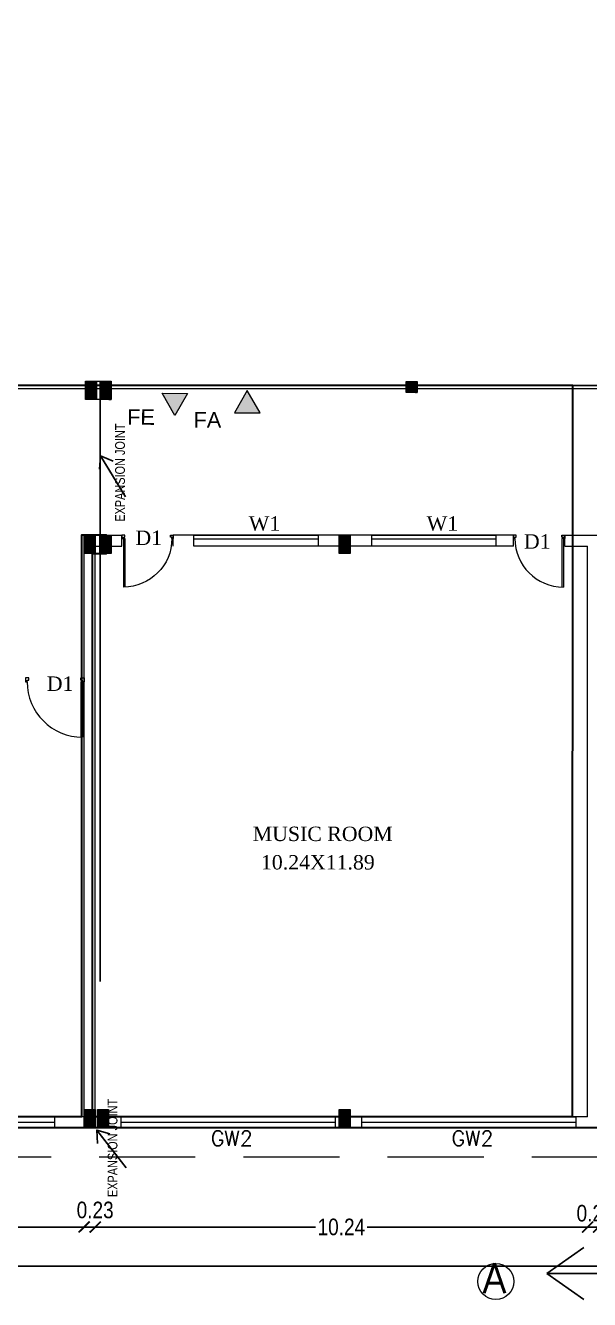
# Model space of a CAD drawing. Header units: metres. Extents: x 43 to 977, y 102 to 459.
# Drawn here: x 772.36 to 784.09, y 136.29 to 162.82 of the extents above; entities that cross this region are included whole.
import ezdxf

# ---------------------------------------------------------------- set-up
doc = ezdxf.new("R2010")
doc.units = ezdxf.units.M
doc.header["$MEASUREMENT"] = 0
doc.header["$PDMODE"] = 3
doc.linetypes.add('DASHDOT', pattern=[1, 0.5, -0.25, 0, -0.25])
doc.linetypes.add('HIDDEN', pattern=[0.375, 0.25, -0.125])
doc.layers.get('0').update_dxf_attribs({"lineweight": 0})
doc.layers.get('Defpoints').update_dxf_attribs({"lineweight": 0})
for name, color, linetype, lineweight in [('3', 3, 'Continuous', 0), ('6', 6, 'Continuous', 0), ('BLK_1_FLR_3_BLT_UP_AREA', 4, 'Continuous', 35), ('BLK_1_FLR_3_BLT_UP_AREA_DEDUCT', 4, 'Continuous', 35), ('BLK_1_FLR_3_CARPET_AREA', 10, 'Continuous', 35), ('Column', 1, 'Continuous', 0), ('DOOR', 1, 'Continuous', 0), ('fence', 15, 'Continuous', 0), ('hatch', 7, 'Continuous', 0), ('Layer3', 5, 'Continuous', 0), ('main wall', 150, 'Continuous', 0), ('RTEXT', 4, 'Continuous', 0), ('TE', 9, 'Continuous', 0), ('TEXT', 130, 'Continuous', 0), ('WA', 1, 'Continuous', 0), ('WAL', 6, 'Continuous', 0), ('WALL', 7, 'Continuous', 0), ('WIN', 13, 'Continuous', 0)]:
    doc.layers.add(name, color=color, linetype=linetype, lineweight=lineweight)
doc.styles.add('AR', font='arial.ttf')
doc.styles.add('RTEXT', font='arial.ttf', dxfattribs={"width": 0.8, "height": 8})
doc.styles.get("Standard").update_dxf_attribs({"font": 'romans.shx'})
doc.styles.add('style2', font='romantic.ttf')
doc.styles.add('visa', font='swissc.ttf')
doc.dimstyles.new('Copy of o3 400', dxfattribs={"dimscale": 0.23, "dimtxt": 0.9, "dimasz": 1, "dimexe": 5, "dimexo": 9, "dimgap": 0.23, "dimtad": 0, "dimlfac": 4, "dimzin": 3, "dimdsep": 46, "dimtxsty": 'visa', "dimblk": 'ARCHTICK', "dimcen": 0.09, "dimse1": 1, "dimse2": 1, "dimclrd": 7, "dimclre": 256, "dimclrt": 7, "dimadec": 0, "dimazin": 0, "dimtfac": 0.23, "dimtofl": 0, "dimtmove": 2, "dimatfit": 1, "dimldrblk": 'ARCHTICK', "dimfxl": 0, "dimtolj": 1, "dimtzin": 0, "dimarcsym": 0})
doc.dimstyles.new('o3', dxfattribs={"dimscale": 0.23, "dimtxt": 0.9, "dimasz": 1, "dimexe": 5, "dimexo": 9, "dimgap": 0.23, "dimtad": 0, "dimzin": 3, "dimdsep": 46, "dimtxsty": 'visa', "dimblk": 'ARCHTICK', "dimcen": 0.09, "dimse1": 1, "dimse2": 1, "dimclrd": 7, "dimclre": 256, "dimclrt": 7, "dimadec": 0, "dimazin": 0, "dimtfac": 0.23, "dimtofl": 0, "dimtmove": 2, "dimatfit": 1, "dimldrblk": 'ARCHTICK', "dimfxl": 0, "dimtolj": 1, "dimtzin": 0, "dimarcsym": 0})
pattern_1 = [(45, (-25816.694235, 10058.333855), (-0.00224472638678, 0.00224472638678), [])]
pattern_2 = [(45, (-4658.8268673, 1820.7671927), (-0.0022447263868, 0.0022447263868), [])]

# ---------------------------------------------------------------- blocks, each defined once
blk = doc.blocks.new('reterte')
for p, q in [((81308.78, 63026.8), (81308.78, 63060.8)), ((81309.78, 63026.8), (81309.78, 63060.79)), ((81308.78, 63026.8), (81309.78, 63026.8))]:
    blk.add_line(p, q)
for points in [[(81307.78, 63026.8), (81308.78, 63026.8), (81308.78, 63025.8), (81309.78, 63025.8), (81309.78, 63024.3), (81307.78, 63024.3)], [(81343.78, 63026.8), (81342.78, 63026.8), (81342.78, 63025.8), (81341.78, 63025.8), (81341.78, 63024.3), (81343.78, 63024.3)]]:
    blk.add_lwpolyline(points, close=True)
blk.add_arc((81308.78, 63026.8), 34, 0, 90)
blk = doc.blocks.new('_ArchTick')
at = {"color": 0, "const_width": 0.15}
blk.add_lwpolyline([(-0.5, -0.5), (0.5, 0.5)], dxfattribs=at)
blk = doc.blocks.new('*D53')
at = {"layer": 'Defpoints', "color": 0, "lineweight": 30}
for p in [(760.438, 140.738), (773.577, 140.499), (773.577, 137.802)]:
    blk.add_point(p, dxfattribs=at)
at = {"layer": 'WALL', "color": 7, "lineweight": -2}
for p, q in [((760.438, 137.802), (766.468, 137.802)), ((773.577, 137.802), (767.547, 137.802))]:
    blk.add_line(p, q, dxfattribs=at)
at = {"layer": 'WALL', "color": 7, "lineweight": -2, "xscale": 0.23, "yscale": 0.23, "zscale": 0.23, "rotation": 180}
blk.add_blockref('_ArchTick', (760.438, 137.802), dxfattribs=at)
at = {"layer": 'WALL', "color": 7, "lineweight": -2, "xscale": 0.23, "yscale": 0.23, "zscale": 0.23}
blk.add_blockref('_ArchTick', (773.577, 137.802), dxfattribs=at)
at = {"layer": 'WALL', "color": 7, "insert": (767.008, 137.802), "char_height": 0.345, "attachment_point": 5, "style": 'visa'}
blk.add_mtext('\\A1;13.14', dxfattribs=at)
blk = doc.blocks.new('*D54')
at = {"layer": 'Defpoints', "color": 0, "lineweight": 30}
for p in [(773.577, 140.499), (773.806, 140.499), (773.806, 137.802)]:
    blk.add_point(p, dxfattribs=at)
at = {"layer": 'WALL', "color": 7, "lineweight": -2}
blk.add_line((773.577, 137.802), (773.806, 137.802), dxfattribs=at)
at = {"layer": 'WALL', "color": 7, "lineweight": -2, "xscale": 0.23, "yscale": 0.23, "zscale": 0.23, "rotation": 180}
blk.add_blockref('_ArchTick', (773.577, 137.802), dxfattribs=at)
at = {"layer": 'WALL', "color": 7, "lineweight": -2, "xscale": 0.23, "yscale": 0.23, "zscale": 0.23}
blk.add_blockref('_ArchTick', (773.806, 137.802), dxfattribs=at)
at = {"layer": 'WALL', "color": 7, "insert": (773.806, 138.155), "char_height": 0.345, "attachment_point": 5, "style": 'visa'}
blk.add_mtext('\\A1;0.23', dxfattribs=at)
blk = doc.blocks.new('*D55')
at = {"layer": 'Defpoints', "color": 0, "lineweight": 30}
for p in [(784.047, 141.096), (773.806, 140.499), (784.047, 137.802)]:
    blk.add_point(p, dxfattribs=at)
at = {"layer": 'WALL', "color": 7, "lineweight": -2}
for p, q in [((773.806, 137.802), (778.387, 137.802)), ((784.047, 137.802), (779.466, 137.802))]:
    blk.add_line(p, q, dxfattribs=at)
at = {"layer": 'WALL', "color": 7, "lineweight": -2, "xscale": 0.23, "yscale": 0.23, "zscale": 0.23, "rotation": 180}
blk.add_blockref('_ArchTick', (773.806, 137.802), dxfattribs=at)
at = {"layer": 'WALL', "color": 7, "lineweight": -2, "xscale": 0.23, "yscale": 0.23, "zscale": 0.23}
blk.add_blockref('_ArchTick', (784.047, 137.802), dxfattribs=at)
at = {"layer": 'WALL', "color": 7, "insert": (778.926, 137.802), "char_height": 0.345, "attachment_point": 5, "style": 'visa'}
blk.add_mtext('\\A1;10.24', dxfattribs=at)
blk = doc.blocks.new('*D56')
at = {"layer": 'Defpoints', "color": 0, "lineweight": 30}
for p in [(784.047, 141.096), (784.275, 141.096), (784.275, 137.802)]:
    blk.add_point(p, dxfattribs=at)
at = {"layer": 'WALL', "color": 7, "lineweight": -2}
blk.add_line((784.047, 137.802), (784.275, 137.802), dxfattribs=at)
at = {"layer": 'WALL', "color": 7, "lineweight": -2, "xscale": 0.23, "yscale": 0.23, "zscale": 0.23, "rotation": 180}
blk.add_blockref('_ArchTick', (784.047, 137.802), dxfattribs=at)
at = {"layer": 'WALL', "color": 7, "lineweight": -2, "xscale": 0.23, "yscale": 0.23, "zscale": 0.23}
blk.add_blockref('_ArchTick', (784.275, 137.802), dxfattribs=at)
at = {"layer": 'WALL', "color": 7, "insert": (784.202, 138.087), "char_height": 0.345, "attachment_point": 5, "style": 'visa'}
blk.add_mtext('\\A1;0.23', dxfattribs=at)
blk = doc.blocks.new('*D69')
at = {"layer": 'Defpoints', "color": 0, "lineweight": 30}
for p in [(760.209, 140.534), (831.079, 140.301), (831.079, 136.985)]:
    blk.add_point(p, dxfattribs=at)
at = {"layer": 'WALL', "color": 7, "lineweight": -2}
for p, q in [((760.209, 136.985), (795.098, 136.985)), ((831.079, 136.985), (796.191, 136.985))]:
    blk.add_line(p, q, dxfattribs=at)
at = {"layer": 'WALL', "color": 7, "lineweight": -2, "xscale": 0.23, "yscale": 0.23, "zscale": 0.23, "rotation": 180}
blk.add_blockref('_ArchTick', (760.209, 136.985), dxfattribs=at)
at = {"layer": 'WALL', "color": 7, "lineweight": -2, "xscale": 0.23, "yscale": 0.23, "zscale": 0.23}
blk.add_blockref('_ArchTick', (831.079, 136.985), dxfattribs=at)
at = {"layer": 'WALL', "color": 7, "insert": (795.644, 136.985), "char_height": 0.345, "attachment_point": 5, "style": 'visa'}
blk.add_mtext('\\A1;70.87', dxfattribs=at)

msp = doc.modelspace()

# ---------------------------------------------------------------- hatches: boundary and pattern name
at = {"layer": '3'}
for points in [[(776.96941, 155.21705), (776.70255, 154.75561), (777.2356, 154.75522)], [(775.46134, 154.6965), (775.19642, 155.15905), (775.72946, 155.15721)]]:
    msp.add_hatch(color=8, dxfattribs=at).paths.add_polyline_path(points)
at = {"layer": 'hatch'}
h = msp.add_hatch(dxfattribs=at)
h.set_pattern_fill('ANSI31', color=256, scale=0.025396, style=0)
h.set_pattern_definition(pattern_1)
h.paths.add_polyline_path([(773.83133, 155.40809), (773.60276, 155.40809), (773.60276, 155.3319), (773.8312, 155.3319), (773.83133, 155.34824)])
h = msp.add_hatch(dxfattribs=at)
h.set_pattern_fill('ANSI31', color=256, scale=0.025396, style=0)
h.set_pattern_definition(pattern_1)
h.paths.add_polyline_path([(773.83119, 155.33122), (773.60276, 155.33129), (773.60276, 155.02875), (773.82875, 155.02875)])
h = msp.add_hatch(dxfattribs=at)
h.set_pattern_fill('ANSI31', color=256, scale=0.025396, style=0)
h.set_pattern_definition([(45, (-4665.1899322, 1820.7704004), (-0.0022447263868, 0.0022447263868), [])])
h.paths.add_polyline_path([(774.13608, 155.40969), (773.90752, 155.40969), (773.90752, 155.02875), (774.13608, 155.02875)])
h = msp.add_hatch(dxfattribs=at)
h.set_pattern_fill('ANSI31', color=256, scale=0.025396, style=0)
h.set_pattern_definition(pattern_2)
h.paths.add_polyline_path([(780.49915, 155.40649), (780.27058, 155.40649), (780.27058, 155.17792), (780.49915, 155.17792)])
h = msp.add_hatch(dxfattribs=at)
h.set_pattern_fill('ANSI31', color=256, scale=0.025396, style=0)
h.set_pattern_definition(pattern_2)
h.paths.add_polyline_path([(780.49915, 155.40649), (780.27058, 155.40649), (780.27058, 155.17792), (780.49915, 155.17792)])
h = msp.add_hatch(dxfattribs=at)
h.set_pattern_fill('ANSI31', color=256, scale=0.025396, style=0)
h.set_pattern_definition([(45, (-4665.5200268, 1817.5688755), (-0.0022447263868, 0.0022447263868), [])])
h.paths.add_polyline_path([(773.80599, 152.20817), (773.57742, 152.20817), (773.57742, 151.82723), (773.80599, 151.82723)])
h = msp.add_hatch(dxfattribs=at)
h.set_pattern_fill('ANSI31', color=256, scale=0.025396, style=0)
h.set_pattern_definition([(45, (-4665.5200268, 1817.5688755), (-0.0022447263868, 0.0022447263868), [])])
h.paths.add_polyline_path([(773.80599, 152.20817), (773.57742, 152.20817), (773.57742, 151.82723), (773.80599, 151.82723)])
h = msp.add_hatch(dxfattribs=at)
h.set_pattern_fill('ANSI31', color=256, scale=0.025396, style=0)
h.set_pattern_definition([(45, (-4665.1898765, 1817.5688755), (-0.0022447263868, 0.0022447263868), [])])
h.paths.add_polyline_path([(774.13614, 152.20817), (773.90757, 152.20817), (773.90757, 151.82723), (774.13614, 151.82723)])
h = msp.add_hatch(dxfattribs=at)
h.set_pattern_fill('ANSI31', color=256, scale=0.025396, style=0)
h.set_pattern_definition([(45, (-4660.2154194, 1817.5688755), (-0.0022447263868, 0.0022447263868), [])])
h.paths.add_polyline_path([(779.1106, 152.20817), (778.88203, 152.20817), (778.88203, 151.82723), (779.1106, 151.82723)])
h = msp.add_hatch(dxfattribs=at)
h.set_pattern_fill('ANSI31', color=256, scale=0.025396, style=0)
h.set_pattern_definition([(45, (-4665.5200268, 1805.6072747), (-0.0022447263868, 0.0022447263868), [])])
h.paths.add_polyline_path([(773.80599, 140.24657), (773.57742, 140.24657), (773.57742, 139.86563), (773.80599, 139.86563)])
h = msp.add_hatch(dxfattribs=at)
h.set_pattern_fill('ANSI31', color=256, scale=0.025396, style=0)
h.set_pattern_definition([(45, (-4665.2434898, 1805.6072747), (-0.0022447263868, 0.0022447263868), [])])
h.paths.add_polyline_path([(774.08253, 140.24657), (773.85396, 140.24657), (773.85396, 139.86563), (774.08253, 139.86563)])
h = msp.add_hatch(dxfattribs=at)
h.set_pattern_fill('ANSI31', color=256, scale=0.025396, style=0)
h.set_pattern_definition([(45, (-4660.2154194, 1805.6072747), (-0.0022447263868, 0.0022447263868), [])])
h.paths.add_polyline_path([(779.1106, 140.24657), (778.88203, 140.24657), (778.88203, 139.86563), (779.1106, 139.86563)])

# ---------------------------------------------------------------- linework, layer by layer
at = {"layer": 'BLK_1_FLR_3_BLT_UP_AREA', "color": 26, "lineweight": 35}
msp.add_lwpolyline([(831.08261, 139.86355), (760.21154, 139.86355), (760.21154, 177.80383), (760.25307, 179.85798), (760.32495, 180.92905), (760.43358, 182.00991), (760.55854, 182.95477), (760.72584, 183.97806), (760.91776, 184.95846), (761.13815, 185.9362), (761.40222, 186.95678), (761.66817, 187.92016), (761.93923, 188.90205), (762.21828, 189.85921), (762.53626, 190.85039), (762.84925, 191.82603)], dxfattribs=at)
at = {"layer": 'BLK_1_FLR_3_BLT_UP_AREA_DEDUCT', "color": 26, "lineweight": 35}
msp.add_lwpolyline([(770.74049, 162.91861), (770.75846, 162.50777), (770.78574, 161.96668), (770.80519, 161.62335), (770.8437, 161.01543), (770.87466, 160.57767), (770.91436, 160.06504), (770.94385, 159.71207), (770.9977, 159.11568), (771.03832, 158.69892), (771.0937, 158.16752), (771.1377, 157.77059), (771.20236, 157.22072), (771.25486, 156.79919), (771.32365, 156.27546), (771.37764, 155.88399), (771.45755, 155.3319), (816.65703, 155.31904)], dxfattribs=at)
at = {"layer": 'BLK_1_FLR_3_CARPET_AREA', "color": 15, "lineweight": 35, "ltscale": 20}
msp.add_lwpolyline([(771.45736, 155.3319), (783.72954, 155.32841), (783.72866, 140.09417), (773.75103, 140.09417), (773.75103, 151.82723), (774.03884, 151.82723), (774.03884, 152.20817), (773.52247, 152.20817), (773.52247, 140.09419), (760.43801, 140.09686)], dxfattribs=at)
at = {"layer": 'Column'}
for points in [[(773.60276, 155.40969), (773.83133, 155.40969), (773.83133, 155.02875), (773.60276, 155.02875)], [(773.83133, 155.40969), (774.13608, 155.40969), (774.13608, 155.02875), (773.83133, 155.02875)], [(780.27058, 155.40649), (780.49915, 155.40649), (780.49915, 155.17792), (780.27058, 155.17792)], [(780.27058, 155.40649), (780.49915, 155.40649), (780.49915, 155.17792), (780.27058, 155.17792)], [(773.57742, 152.20817), (773.80599, 152.20817), (773.80599, 151.82723), (773.57742, 151.82723)], [(773.57742, 152.20817), (773.80599, 152.20817), (773.80599, 151.82723), (773.57742, 151.82723)], [(773.90513, 152.20817), (774.13614, 152.20817), (774.13614, 151.82723), (773.90513, 151.82723)], [(778.88203, 152.20817), (779.1106, 152.20817), (779.1106, 151.82723), (778.88203, 151.82723)], [(773.57742, 140.24657), (773.80599, 140.24657), (773.80599, 139.86563), (773.57742, 139.86563)], [(773.85152, 140.24657), (774.08253, 140.24657), (774.08253, 139.86563), (773.85152, 139.86563)], [(778.88203, 140.24657), (779.1106, 140.24657), (779.1106, 139.86563), (778.88203, 139.86563)]]:
    msp.add_lwpolyline(points, close=True, dxfattribs=at)
at = {"layer": 'fence', "linetype": 'HIDDEN', "ltscale": 8}
msp.add_line((826.88851, 139.25612), (760.20944, 139.25612), dxfattribs=at)
at = {"layer": 'Layer3', "linetype": 'DASHDOT', "lineweight": 30, "ltscale": 100}
for q in [(783.96817, 137.37653), (786.20978, 136.83455), (783.96817, 136.29257)]:
    msp.add_line((783.19858, 136.83455), q, dxfattribs=at)
at = {"layer": 'main wall', "linetype": 'HIDDEN', "lineweight": -3, "ltscale": 50}
msp.add_line((773.90752, 155.41146), (773.90752, 140.09419), dxfattribs=at)
at = {"layer": 'WA', "ltscale": 0.5}
for points in [[(776.96941, 155.21705), (776.70255, 154.75561), (777.2356, 154.75522)], [(775.46134, 154.6965), (775.19642, 155.15905), (775.72946, 155.15721)]]:
    msp.add_lwpolyline(points, close=True, dxfattribs=at)
at = {"layer": 'WAL'}
msp.add_line((774.4155, 139.86563), (773.55485, 139.86563), dxfattribs=at)
at = {"layer": 'WALL'}
for p, q in [((816.65717, 155.24285), (771.39188, 155.25573)), ((773.57742, 139.87465), (773.57742, 152.2172)), ((773.57742, 152.20817), (774.36334, 152.20817)), ((773.80599, 140.10322), (773.80599, 151.98863)), ((774.36334, 151.9796), (774.36334, 152.20817)), ((782.50538, 152.20817), (775.42998, 152.20817)), ((775.42998, 151.9796), (775.42998, 152.20817)), ((775.85694, 151.9796), (775.85694, 152.20817)), ((778.44735, 151.9796), (778.44735, 152.20817)), ((779.1106, 152.20817), (778.88203, 152.20817)), ((779.55677, 151.9796), (779.55677, 152.20817)), ((782.14718, 151.9796), (782.14718, 152.20817)), ((782.50538, 151.9796), (782.50538, 152.20817)), ((783.57202, 152.20817), (784.7426, 152.20817)), ((783.57202, 151.9796), (783.57202, 152.20817)), ((773.80599, 151.9796), (774.36334, 151.9796)), ((782.50538, 151.9796), (775.92562, 151.9796)), ((783.57202, 151.9796), (784.04684, 151.9796)), ((784.04684, 140.09419), (784.04684, 151.9796)), ((774.4155, 140.09419), (772.96792, 140.09419)), ((772.96792, 139.86563), (772.96792, 140.09419)), ((774.33724, 140.09419), (774.33724, 139.86563)), ((778.88203, 140.09419), (774.4155, 140.09419)), ((778.79699, 140.09419), (778.79699, 139.86563)), ((784.04684, 140.09419), (779.1106, 140.09419)), ((779.34453, 140.09419), (779.34453, 139.86563)), ((783.80428, 140.09419), (783.80428, 139.86563)), ((774.4155, 139.86563), (772.96792, 139.86563)), ((789.85863, 139.86563), (774.4155, 139.86563))]:
    msp.add_line(p, q, dxfattribs=at)
at = {"layer": 'WALL', "color": 7}
msp.add_lwpolyline([(802.15552, 204.17968), (802.15552, 209.22555), (805.40677, 209.22557, -0.20084578), (819.49086, 155.3303), (819.49086, 155.3303), (819.49086, 155.3303), (816.65703, 155.31904), (771.45755, 155.3319, -0.20299324), (785.38563, 209.22557), (788.43825, 209.22557), (788.43825, 204.19789), (802.15552, 204.17968), (802.15552, 209.22555), (805.40677, 209.22557)], format="xyb", dxfattribs=at)
at = {"layer": 'WALL', "color": 5}
msp.add_circle((782.13887, 136.66808), 0.37356, dxfattribs=at)
at = {"layer": 'WALL'}
msp.add_arc((842.0603, 165.83217), 71.45549, 142.5300753, 188.5118777, dxfattribs=at)
at = {"layer": 'WIN', "color": 7}
for p, q in [((775.85694, 152.20817), (778.44735, 152.20817)), ((779.55677, 152.20817), (782.14718, 152.20817)), ((778.44735, 151.9796), (775.85694, 151.9796)), ((782.14718, 151.9796), (779.55677, 151.9796)), ((772.96792, 140.09419), (767.06486, 140.09419)), ((774.33724, 140.09419), (778.79699, 140.09419)), ((779.34453, 140.09419), (783.80428, 140.09419)), ((767.06486, 139.86563), (772.96792, 139.86563)), ((778.79699, 139.86563), (774.33724, 139.86563)), ((783.80428, 139.86563), (779.34453, 139.86563))]:
    msp.add_line(p, q, dxfattribs=at)
at = {"layer": 'WIN', "const_width": 0.0254}
for points in [[(775.85694, 152.1273), (778.44735, 152.1273)], [(779.55677, 152.1273), (782.14718, 152.1273)], [(772.96792, 139.97991), (767.06486, 139.97991)], [(774.33724, 139.97991), (778.79699, 139.97991)], [(779.34453, 139.97991), (783.80428, 139.97991)]]:
    msp.add_lwpolyline(points, dxfattribs=at)

# ---------------------------------------------------------------- block references
at = {"layer": 'DOOR', "rotation": 180}
for p, xscale, yscale, zscale in [((-1636.64957, 2021.06256), -0.0296529160508135, 0.0296529160508135, 0.0296529160506663), ((3194.58493, 2021.06256), 0.0296529160508135, 0.0296529160508135, 0.0296529160508135), ((3528.74155, 2284.85398), 0.0338856130505797, 0.0338856130505797, 0.0338856130505797)]:
    msp.add_blockref('reterte', p, dxfattribs=dict(at, xscale=xscale, yscale=yscale, zscale=zscale))

# ---------------------------------------------------------------- texts
at = {"layer": '6', "char_height": 0.3236911, "width": 16.1756829, "attachment_point": 7, "style": 'AR'}
for s, insert, rotation in [('FE {\\fTimes New Roman|b1|i0|c0|p18;\\L   }', (774.46944, 154.50472), 359.802288), ('FA{\\fTimes New Roman|b1|i0|c0|p18;\\L  }', (775.85082, 154.4445), 359.957983)]:
    msp.add_mtext(s, dxfattribs=dict(at, insert=insert, rotation=rotation))
at = {"layer": 'RTEXT', "style": 'RTEXT', "width": 0.8}
for p in [(774.42437, 152.48578), (774.26939, 138.42558)]:
    msp.add_text('EXPANSION JOINT', height=0.2031694, rotation=90, dxfattribs=at).set_placement(p)
at = {"layer": 'TEXT', "color": 4, "style": 'style2'}
for s, p in [('W1', (777.00067, 152.29931)), ('W1', (780.7005, 152.29931)), ('D1', (774.64354, 152.00191)), ('D1', (782.72323, 151.92535)), ('D1', (772.80037, 148.96428)), ('MUSIC ROOM', (777.08479, 145.83775)), ('10.24X11.89', (777.25372, 145.24563))]:
    msp.add_text(s, height=0.3, dxfattribs=at).set_placement(p)
at = {"layer": 'WALL'}
for s, height, p in [('GW2', 0.313036, (776.21072, 139.49154)), ('GW2', 0.313036, (781.21802, 139.49154)), ('A', 0.62607, (781.87017, 136.42427))]:
    msp.add_text(s, height=height, dxfattribs=at).set_placement(p)

# ---------------------------------------------------------------- dimensions: what is measured, and where the dimension line sits
for base, p1, p2, picture, middle in [((784.04684, 137.80231), (773.80599, 140.4987), (784.04684, 141.09602), '*D55', (778.92641, 137.80231)), ((773.57742, 137.80231), (760.43801, 140.73827), (773.57742, 140.4987), '*D53', (767.00772, 137.80231)), ((831.07888, 136.98542), (760.20944, 140.53413), (831.07888, 140.30137), '*D69', (795.64416, 136.98542))]:
    dim = msp.add_linear_dim(base=base, p1=p1, p2=p2, dimstyle='o3', override={"dimtxt": 1.5, "dimpost": '\\X'}, dxfattribs=at)
    dim.commit()
    dim.dimension.update_dxf_attribs({"geometry": picture, "text_midpoint": middle})
for base, p1, p2, picture, middle in [((784.2754, 137.80231), (784.04684, 141.09602), (784.2754, 141.09602), '*D56', (784.20191, 138.08659)), ((773.80599, 137.80231), (773.57742, 140.4987), (773.80599, 140.4987), '*D54', (773.80561, 138.15512))]:
    dim = msp.add_linear_dim(base=base, p1=p1, p2=p2, dimstyle='o3', override={"dimtxt": 1.5, "dimpost": '\\X'}, dxfattribs=at)
    dim.commit()
    dim.dimension.update_dxf_attribs({"geometry": picture, "text_midpoint": middle, "dimtype": 160})

# ---------------------------------------------------------------- leaders
at = {"layer": 'TE', "color": 22, "ltscale": 20}
for points in [[(773.92015, 153.85868), (774.17945, 153.42621)], [(773.83979, 139.82157), (774.17528, 139.38909)]]:
    msp.add_leader(points, dimstyle='Copy of o3 400', override={"dimtxt": 1, "dimldrblk": 'Open90'}, dxfattribs=at)

doc.saveas('drawing.dxf')
